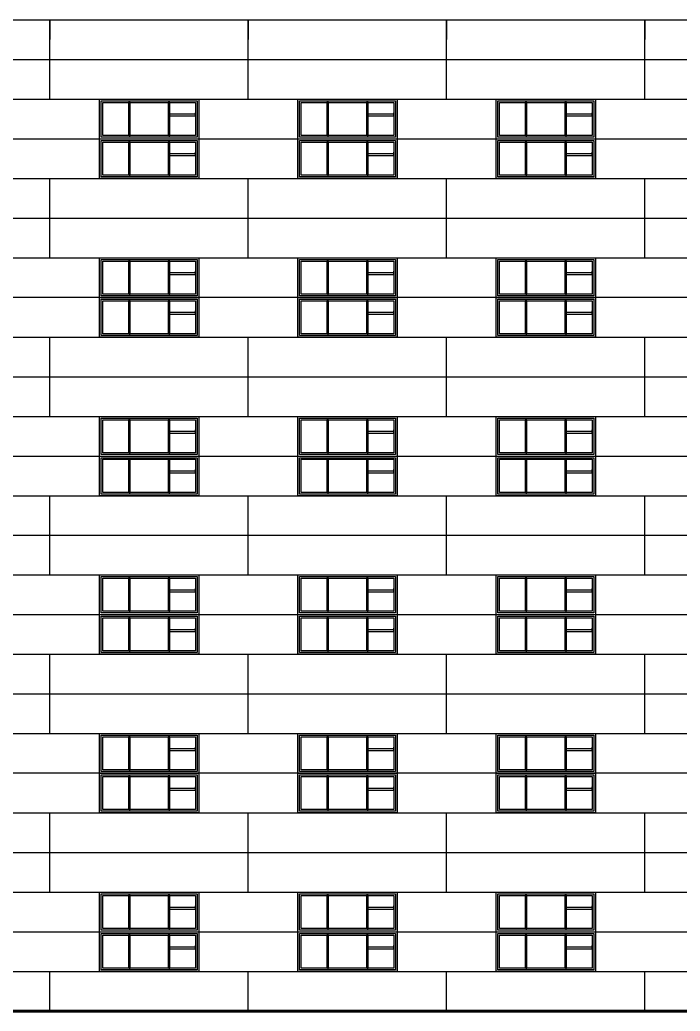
# Model space of a CAD drawing. Header units: millimetres. Extents: x -258526 to -95372, y 16759 to 83244.
# Drawn here: x -127800.6 to -127750.7, y 41460 to 41535 of the extents above; entities that cross this region are included whole.
import ezdxf

# ---------------------------------------------------------------- set-up
doc = ezdxf.new("R2010")
doc.units = ezdxf.units.MM
doc.header["$LTSCALE"] = 0.5
doc.layers.add('ТОНКИЕе', color=7, linetype='Continuous', lineweight=25)

msp = doc.modelspace()

# ---------------------------------------------------------------- linework, layer by layer
at = {"layer": 'ТОНКИЕе', "color": 0}
for points in [[(-127859.5718, 41531.9756), (-127859.5718, 41534.9756), (-127647.0718, 41534.9756)], [(-127798.3218, 41531.9756), (-127798.3218, 41534.9756), (-127798.3218, 41533.4756)], [(-127783.3218, 41531.9756), (-127783.3218, 41534.9756), (-127783.3218, 41533.4756)], [(-127768.3218, 41531.9756), (-127768.3218, 41534.9756), (-127768.3218, 41533.4756)], [(-127753.3218, 41531.9756), (-127753.3218, 41534.9756), (-127753.3218, 41533.4756)], [(-127859.5718, 41519.9756), (-127859.5718, 41531.9756), (-127647.0718, 41531.9756), (-127647.0718, 41519.9756)], [(-127798.3218, 41528.9756), (-127798.3218, 41531.9756)], [(-127783.3218, 41528.9756), (-127783.3218, 41531.9756)], [(-127783.3218, 41528.9756), (-127783.3218, 41531.9756)], [(-127768.3218, 41528.9756), (-127768.3218, 41531.9756)], [(-127768.3218, 41528.9756), (-127768.3218, 41531.9756)], [(-127753.3218, 41528.9756), (-127753.3218, 41531.9756)], [(-127753.3218, 41528.9756), (-127753.3218, 41531.9756)], [(-127859.5718, 41525.9756), (-127859.5718, 41528.9756), (-127647.0718, 41528.9756)], [(-127794.5718, 41522.9756), (-127794.5718, 41525.9756), (-127787.0718, 41525.9756), (-127787.0718, 41522.9756), (-127794.5718, 41522.9756), (-127794.5718, 41525.9756), (-127794.5718, 41528.9756), (-127787.0718, 41528.9756), (-127787.0718, 41525.9756)], [(-127794.4468, 41526.1006), (-127794.4468, 41526.1006), (-127794.4468, 41526.1006), (-127794.4468, 41528.7256), (-127794.4468, 41528.8506), (-127787.3218, 41528.8506), (-127787.1968, 41528.8506), (-127787.1968, 41526.2256), (-127787.1968, 41526.1006), (-127794.4468, 41526.1006)], [(-127794.3218, 41526.2256), (-127794.3218, 41526.2256), (-127794.3218, 41528.7256), (-127794.3218, 41528.7256), (-127787.3218, 41528.7256), (-127787.3218, 41528.7256), (-127787.3218, 41526.2256), (-127787.3218, 41526.2256), (-127794.3218, 41526.2256)], [(-127792.3218, 41526.2256), (-127792.2906, 41526.2256), (-127792.3218, 41526.2256), (-127792.2593, 41526.2256), (-127792.2593, 41528.7256), (-127792.2593, 41528.7256), (-127792.3843, 41528.7256), (-127792.3843, 41526.2256)], [(-127789.3218, 41526.2256), (-127789.2906, 41526.2256), (-127789.3218, 41526.2256), (-127789.2593, 41526.2256), (-127789.2593, 41528.7256), (-127789.2593, 41528.7256), (-127789.3843, 41528.7256), (-127789.3843, 41526.2256)], [(-127779.5718, 41522.9756), (-127779.5718, 41525.9756), (-127772.0718, 41525.9756), (-127772.0718, 41522.9756), (-127779.5718, 41522.9756), (-127779.5718, 41525.9756), (-127779.5718, 41528.9756), (-127772.0718, 41528.9756), (-127772.0718, 41525.9756)], [(-127779.4468, 41526.1006), (-127779.4468, 41526.1006), (-127779.4468, 41526.1006), (-127779.4468, 41528.7256), (-127779.4468, 41528.8506), (-127772.3218, 41528.8506), (-127772.1968, 41528.8506), (-127772.1968, 41526.2256), (-127772.1968, 41526.1006), (-127779.4468, 41526.1006)], [(-127779.3218, 41526.2256), (-127779.3218, 41526.2256), (-127779.3218, 41528.7256), (-127779.3218, 41528.7256), (-127772.3218, 41528.7256), (-127772.3218, 41528.7256), (-127772.3218, 41526.2256), (-127772.3218, 41526.2256), (-127779.3218, 41526.2256)], [(-127777.3218, 41526.2256), (-127777.2906, 41526.2256), (-127777.3218, 41526.2256), (-127777.2593, 41526.2256), (-127777.2593, 41528.7256), (-127777.2593, 41528.7256), (-127777.3843, 41528.7256), (-127777.3843, 41526.2256)], [(-127774.3218, 41526.2256), (-127774.2906, 41526.2256), (-127774.3218, 41526.2256), (-127774.2593, 41526.2256), (-127774.2593, 41528.7256), (-127774.2593, 41528.7256), (-127774.3843, 41528.7256), (-127774.3843, 41526.2256)], [(-127764.5718, 41522.9756), (-127764.5718, 41525.9756), (-127757.0718, 41525.9756), (-127757.0718, 41522.9756), (-127764.5718, 41522.9756), (-127764.5718, 41525.9756), (-127764.5718, 41528.9756), (-127757.0718, 41528.9756), (-127757.0718, 41525.9756)], [(-127764.4468, 41526.1006), (-127764.4468, 41526.1006), (-127764.4468, 41526.1006), (-127764.4468, 41528.7256), (-127764.4468, 41528.8506), (-127757.3218, 41528.8506), (-127757.1968, 41528.8506), (-127757.1968, 41526.2256), (-127757.1968, 41526.1006), (-127764.4468, 41526.1006)], [(-127764.3218, 41526.2256), (-127764.3218, 41526.2256), (-127764.3218, 41528.7256), (-127764.3218, 41528.7256), (-127757.3218, 41528.7256), (-127757.3218, 41528.7256), (-127757.3218, 41526.2256), (-127757.3218, 41526.2256), (-127764.3218, 41526.2256)], [(-127762.3218, 41526.2256), (-127762.2906, 41526.2256), (-127762.3218, 41526.2256), (-127762.2593, 41526.2256), (-127762.2593, 41528.7256), (-127762.2593, 41528.7256), (-127762.3843, 41528.7256), (-127762.3843, 41526.2256)], [(-127759.3218, 41526.2256), (-127759.2906, 41526.2256), (-127759.3218, 41526.2256), (-127759.2593, 41526.2256), (-127759.2593, 41528.7256), (-127759.2593, 41528.7256), (-127759.3843, 41528.7256), (-127759.3843, 41526.2256)], [(-127789.2593, 41527.701), (-127787.3218, 41527.701), (-127787.3218, 41527.701), (-127787.3218, 41527.951), (-127787.3218, 41527.826), (-127789.134, 41527.826), (-127789.2593, 41527.826)], [(-127774.2593, 41527.701), (-127772.3218, 41527.701), (-127772.3218, 41527.701), (-127772.3218, 41527.951), (-127772.3218, 41527.826), (-127774.134, 41527.826), (-127774.2593, 41527.826)], [(-127759.2593, 41527.701), (-127757.3218, 41527.701), (-127757.3218, 41527.701), (-127757.3218, 41527.951), (-127757.3218, 41527.826), (-127759.134, 41527.826), (-127759.2593, 41527.826)], [(-127859.5718, 41522.9756), (-127859.5718, 41525.9756), (-127647.0718, 41525.9756)], [(-127794.4468, 41523.1006), (-127794.4468, 41523.1006), (-127794.4468, 41523.1006), (-127794.4468, 41525.7256), (-127794.4468, 41525.8506), (-127787.3218, 41525.8506), (-127787.1968, 41525.8506), (-127787.1968, 41523.2256), (-127787.1968, 41523.1006), (-127794.4468, 41523.1006)], [(-127794.3218, 41523.2256), (-127794.3218, 41523.2256), (-127794.3218, 41525.7256), (-127794.3218, 41525.7256), (-127787.3218, 41525.7256), (-127787.3218, 41525.7256), (-127787.3218, 41523.2256), (-127787.3218, 41523.2256), (-127794.3218, 41523.2256)], [(-127792.3218, 41523.2256), (-127792.2906, 41523.2256), (-127792.3218, 41523.2256), (-127792.2593, 41523.2256), (-127792.2593, 41525.7256), (-127792.2593, 41525.7256), (-127792.3843, 41525.7256), (-127792.3843, 41523.2256)], [(-127789.3218, 41523.2256), (-127789.2906, 41523.2256), (-127789.3218, 41523.2256), (-127789.2593, 41523.2256), (-127789.2593, 41525.7256), (-127789.2593, 41525.7256), (-127789.3843, 41525.7256), (-127789.3843, 41523.2256)], [(-127779.4468, 41523.1006), (-127779.4468, 41523.1006), (-127779.4468, 41523.1006), (-127779.4468, 41525.7256), (-127779.4468, 41525.8506), (-127772.3218, 41525.8506), (-127772.1968, 41525.8506), (-127772.1968, 41523.2256), (-127772.1968, 41523.1006), (-127779.4468, 41523.1006)], [(-127779.3218, 41523.2256), (-127779.3218, 41523.2256), (-127779.3218, 41525.7256), (-127779.3218, 41525.7256), (-127772.3218, 41525.7256), (-127772.3218, 41525.7256), (-127772.3218, 41523.2256), (-127772.3218, 41523.2256), (-127779.3218, 41523.2256)], [(-127777.3218, 41523.2256), (-127777.2906, 41523.2256), (-127777.3218, 41523.2256), (-127777.2593, 41523.2256), (-127777.2593, 41525.7256), (-127777.2593, 41525.7256), (-127777.3843, 41525.7256), (-127777.3843, 41523.2256)], [(-127774.3218, 41523.2256), (-127774.2906, 41523.2256), (-127774.3218, 41523.2256), (-127774.2593, 41523.2256), (-127774.2593, 41525.7256), (-127774.2593, 41525.7256), (-127774.3843, 41525.7256), (-127774.3843, 41523.2256)], [(-127764.4468, 41523.1006), (-127764.4468, 41523.1006), (-127764.4468, 41523.1006), (-127764.4468, 41525.7256), (-127764.4468, 41525.8506), (-127757.3218, 41525.8506), (-127757.1968, 41525.8506), (-127757.1968, 41523.2256), (-127757.1968, 41523.1006), (-127764.4468, 41523.1006)], [(-127764.3218, 41523.2256), (-127764.3218, 41523.2256), (-127764.3218, 41525.7256), (-127764.3218, 41525.7256), (-127757.3218, 41525.7256), (-127757.3218, 41525.7256), (-127757.3218, 41523.2256), (-127757.3218, 41523.2256), (-127764.3218, 41523.2256)], [(-127762.3218, 41523.2256), (-127762.2906, 41523.2256), (-127762.3218, 41523.2256), (-127762.2593, 41523.2256), (-127762.2593, 41525.7256), (-127762.2593, 41525.7256), (-127762.3843, 41525.7256), (-127762.3843, 41523.2256)], [(-127759.3218, 41523.2256), (-127759.2906, 41523.2256), (-127759.3218, 41523.2256), (-127759.2593, 41523.2256), (-127759.2593, 41525.7256), (-127759.2593, 41525.7256), (-127759.3843, 41525.7256), (-127759.3843, 41523.2256)], [(-127789.2593, 41524.701), (-127787.3218, 41524.701), (-127787.3218, 41524.701), (-127787.3218, 41524.951), (-127787.3218, 41524.826), (-127789.134, 41524.826), (-127789.2593, 41524.826)], [(-127774.2593, 41524.701), (-127772.3218, 41524.701), (-127772.3218, 41524.701), (-127772.3218, 41524.951), (-127772.3218, 41524.826), (-127774.134, 41524.826), (-127774.2593, 41524.826)], [(-127759.2593, 41524.701), (-127757.3218, 41524.701), (-127757.3218, 41524.701), (-127757.3218, 41524.951), (-127757.3218, 41524.826), (-127759.134, 41524.826), (-127759.2593, 41524.826)], [(-127859.5718, 41519.9756), (-127859.5718, 41522.9756), (-127647.0718, 41522.9756)], [(-127798.3218, 41516.9756), (-127798.3218, 41522.9756)], [(-127783.3218, 41516.9756), (-127783.3218, 41522.9756)], [(-127783.3218, 41516.9756), (-127783.3218, 41522.9756)], [(-127768.3218, 41516.9756), (-127768.3218, 41522.9756)], [(-127768.3218, 41516.9756), (-127768.3218, 41522.9756)], [(-127753.3218, 41516.9756), (-127753.3218, 41522.9756)], [(-127753.3218, 41516.9756), (-127753.3218, 41522.9756)], [(-127859.5718, 41507.9756), (-127859.5718, 41519.9756), (-127647.0718, 41519.9756), (-127647.0718, 41507.9756)], [(-127859.5718, 41513.9756), (-127859.5718, 41516.9756), (-127647.0718, 41516.9756)], [(-127794.5718, 41510.9756), (-127794.5718, 41513.9756), (-127787.0718, 41513.9756), (-127787.0718, 41510.9756), (-127794.5718, 41510.9756), (-127794.5718, 41513.9756), (-127794.5718, 41516.9756), (-127787.0718, 41516.9756), (-127787.0718, 41513.9756)], [(-127794.4468, 41514.1006), (-127794.4468, 41514.1006), (-127794.4468, 41514.1006), (-127794.4468, 41516.7256), (-127794.4468, 41516.8506), (-127787.3218, 41516.8506), (-127787.1968, 41516.8506), (-127787.1968, 41514.2256), (-127787.1968, 41514.1006), (-127794.4468, 41514.1006)], [(-127794.3218, 41514.2256), (-127794.3218, 41514.2256), (-127794.3218, 41516.7256), (-127794.3218, 41516.7256), (-127787.3218, 41516.7256), (-127787.3218, 41516.7256), (-127787.3218, 41514.2256), (-127787.3218, 41514.2256), (-127794.3218, 41514.2256)], [(-127792.3218, 41514.2256), (-127792.2906, 41514.2256), (-127792.3218, 41514.2256), (-127792.2593, 41514.2256), (-127792.2593, 41516.7256), (-127792.2593, 41516.7256), (-127792.3843, 41516.7256), (-127792.3843, 41514.2256)], [(-127789.3218, 41514.2256), (-127789.2906, 41514.2256), (-127789.3218, 41514.2256), (-127789.2593, 41514.2256), (-127789.2593, 41516.7256), (-127789.2593, 41516.7256), (-127789.3843, 41516.7256), (-127789.3843, 41514.2256)], [(-127779.5718, 41510.9756), (-127779.5718, 41513.9756), (-127772.0718, 41513.9756), (-127772.0718, 41510.9756), (-127779.5718, 41510.9756), (-127779.5718, 41513.9756), (-127779.5718, 41516.9756), (-127772.0718, 41516.9756), (-127772.0718, 41513.9756)], [(-127779.4468, 41514.1006), (-127779.4468, 41514.1006), (-127779.4468, 41514.1006), (-127779.4468, 41516.7256), (-127779.4468, 41516.8506), (-127772.3218, 41516.8506), (-127772.1968, 41516.8506), (-127772.1968, 41514.2256), (-127772.1968, 41514.1006), (-127779.4468, 41514.1006)], [(-127779.3218, 41514.2256), (-127779.3218, 41514.2256), (-127779.3218, 41516.7256), (-127779.3218, 41516.7256), (-127772.3218, 41516.7256), (-127772.3218, 41516.7256), (-127772.3218, 41514.2256), (-127772.3218, 41514.2256), (-127779.3218, 41514.2256)], [(-127777.3218, 41514.2256), (-127777.2906, 41514.2256), (-127777.3218, 41514.2256), (-127777.2593, 41514.2256), (-127777.2593, 41516.7256), (-127777.2593, 41516.7256), (-127777.3843, 41516.7256), (-127777.3843, 41514.2256)], [(-127774.3218, 41514.2256), (-127774.2906, 41514.2256), (-127774.3218, 41514.2256), (-127774.2593, 41514.2256), (-127774.2593, 41516.7256), (-127774.2593, 41516.7256), (-127774.3843, 41516.7256), (-127774.3843, 41514.2256)], [(-127764.5718, 41510.9756), (-127764.5718, 41513.9756), (-127757.0718, 41513.9756), (-127757.0718, 41510.9756), (-127764.5718, 41510.9756), (-127764.5718, 41513.9756), (-127764.5718, 41516.9756), (-127757.0718, 41516.9756), (-127757.0718, 41513.9756)], [(-127764.4468, 41514.1006), (-127764.4468, 41514.1006), (-127764.4468, 41514.1006), (-127764.4468, 41516.7256), (-127764.4468, 41516.8506), (-127757.3218, 41516.8506), (-127757.1968, 41516.8506), (-127757.1968, 41514.2256), (-127757.1968, 41514.1006), (-127764.4468, 41514.1006)], [(-127764.3218, 41514.2256), (-127764.3218, 41514.2256), (-127764.3218, 41516.7256), (-127764.3218, 41516.7256), (-127757.3218, 41516.7256), (-127757.3218, 41516.7256), (-127757.3218, 41514.2256), (-127757.3218, 41514.2256), (-127764.3218, 41514.2256)], [(-127762.3218, 41514.2256), (-127762.2906, 41514.2256), (-127762.3218, 41514.2256), (-127762.2593, 41514.2256), (-127762.2593, 41516.7256), (-127762.2593, 41516.7256), (-127762.3843, 41516.7256), (-127762.3843, 41514.2256)], [(-127759.3218, 41514.2256), (-127759.2906, 41514.2256), (-127759.3218, 41514.2256), (-127759.2593, 41514.2256), (-127759.2593, 41516.7256), (-127759.2593, 41516.7256), (-127759.3843, 41516.7256), (-127759.3843, 41514.2256)], [(-127789.2593, 41515.701), (-127787.3218, 41515.701), (-127787.3218, 41515.701), (-127787.3218, 41515.951), (-127787.3218, 41515.826), (-127789.134, 41515.826), (-127789.2593, 41515.826)], [(-127774.2593, 41515.701), (-127772.3218, 41515.701), (-127772.3218, 41515.701), (-127772.3218, 41515.951), (-127772.3218, 41515.826), (-127774.134, 41515.826), (-127774.2593, 41515.826)], [(-127759.2593, 41515.701), (-127757.3218, 41515.701), (-127757.3218, 41515.701), (-127757.3218, 41515.951), (-127757.3218, 41515.826), (-127759.134, 41515.826), (-127759.2593, 41515.826)], [(-127647.0718, 41510.9756), (-127647.0718, 41513.9756), (-127839.5718, 41513.9756)], [(-127794.4468, 41511.1006), (-127794.4468, 41511.1006), (-127794.4468, 41511.1006), (-127794.4468, 41513.7256), (-127794.4468, 41513.8506), (-127787.3218, 41513.8506), (-127787.1968, 41513.8506), (-127787.1968, 41511.2256), (-127787.1968, 41511.1006), (-127794.4468, 41511.1006)], [(-127794.3218, 41511.2256), (-127794.3218, 41511.2256), (-127794.3218, 41513.7256), (-127794.3218, 41513.7256), (-127787.3218, 41513.7256), (-127787.3218, 41513.7256), (-127787.3218, 41511.2256), (-127787.3218, 41511.2256), (-127794.3218, 41511.2256)], [(-127792.3218, 41511.2256), (-127792.2906, 41511.2256), (-127792.3218, 41511.2256), (-127792.2593, 41511.2256), (-127792.2593, 41513.7256), (-127792.2593, 41513.7256), (-127792.3843, 41513.7256), (-127792.3843, 41511.2256)], [(-127789.3218, 41511.2256), (-127789.2906, 41511.2256), (-127789.3218, 41511.2256), (-127789.2593, 41511.2256), (-127789.2593, 41513.7256), (-127789.2593, 41513.7256), (-127789.3843, 41513.7256), (-127789.3843, 41511.2256)], [(-127779.4468, 41511.1006), (-127779.4468, 41511.1006), (-127779.4468, 41511.1006), (-127779.4468, 41513.7256), (-127779.4468, 41513.8506), (-127772.3218, 41513.8506), (-127772.1968, 41513.8506), (-127772.1968, 41511.2256), (-127772.1968, 41511.1006), (-127779.4468, 41511.1006)], [(-127779.3218, 41511.2256), (-127779.3218, 41511.2256), (-127779.3218, 41513.7256), (-127779.3218, 41513.7256), (-127772.3218, 41513.7256), (-127772.3218, 41513.7256), (-127772.3218, 41511.2256), (-127772.3218, 41511.2256), (-127779.3218, 41511.2256)], [(-127777.3218, 41511.2256), (-127777.2906, 41511.2256), (-127777.3218, 41511.2256), (-127777.2593, 41511.2256), (-127777.2593, 41513.7256), (-127777.2593, 41513.7256), (-127777.3843, 41513.7256), (-127777.3843, 41511.2256)], [(-127774.3218, 41511.2256), (-127774.2906, 41511.2256), (-127774.3218, 41511.2256), (-127774.2593, 41511.2256), (-127774.2593, 41513.7256), (-127774.2593, 41513.7256), (-127774.3843, 41513.7256), (-127774.3843, 41511.2256)], [(-127764.4468, 41511.1006), (-127764.4468, 41511.1006), (-127764.4468, 41511.1006), (-127764.4468, 41513.7256), (-127764.4468, 41513.8506), (-127757.3218, 41513.8506), (-127757.1968, 41513.8506), (-127757.1968, 41511.2256), (-127757.1968, 41511.1006), (-127764.4468, 41511.1006)], [(-127764.3218, 41511.2256), (-127764.3218, 41511.2256), (-127764.3218, 41513.7256), (-127764.3218, 41513.7256), (-127757.3218, 41513.7256), (-127757.3218, 41513.7256), (-127757.3218, 41511.2256), (-127757.3218, 41511.2256), (-127764.3218, 41511.2256)], [(-127762.3218, 41511.2256), (-127762.2906, 41511.2256), (-127762.3218, 41511.2256), (-127762.2593, 41511.2256), (-127762.2593, 41513.7256), (-127762.2593, 41513.7256), (-127762.3843, 41513.7256), (-127762.3843, 41511.2256)], [(-127759.3218, 41511.2256), (-127759.2906, 41511.2256), (-127759.3218, 41511.2256), (-127759.2593, 41511.2256), (-127759.2593, 41513.7256), (-127759.2593, 41513.7256), (-127759.3843, 41513.7256), (-127759.3843, 41511.2256)], [(-127789.2593, 41512.701), (-127787.3218, 41512.701), (-127787.3218, 41512.701), (-127787.3218, 41512.951), (-127787.3218, 41512.826), (-127789.134, 41512.826), (-127789.2593, 41512.826)], [(-127774.2593, 41512.701), (-127772.3218, 41512.701), (-127772.3218, 41512.701), (-127772.3218, 41512.951), (-127772.3218, 41512.826), (-127774.134, 41512.826), (-127774.2593, 41512.826)], [(-127759.2593, 41512.701), (-127757.3218, 41512.701), (-127757.3218, 41512.701), (-127757.3218, 41512.951), (-127757.3218, 41512.826), (-127759.134, 41512.826), (-127759.2593, 41512.826)], [(-127859.5718, 41507.9756), (-127859.5718, 41510.9756), (-127647.0718, 41510.9756)], [(-127798.3218, 41504.9756), (-127798.3218, 41510.9756)], [(-127783.3218, 41504.9756), (-127783.3218, 41510.9756)], [(-127783.3218, 41504.9756), (-127783.3218, 41510.9756)], [(-127768.3218, 41504.9756), (-127768.3218, 41510.9756)], [(-127768.3218, 41504.9756), (-127768.3218, 41510.9756)], [(-127753.3218, 41504.9756), (-127753.3218, 41510.9756)], [(-127753.3218, 41504.9756), (-127753.3218, 41510.9756)], [(-127859.5718, 41495.9756), (-127859.5718, 41507.9756), (-127647.0718, 41507.9756), (-127647.0718, 41495.9756)], [(-127859.5718, 41501.9756), (-127859.5718, 41504.9756), (-127647.0718, 41504.9756)], [(-127794.5718, 41498.9756), (-127794.5718, 41501.9756), (-127787.0718, 41501.9756), (-127787.0718, 41498.9756), (-127794.5718, 41498.9756), (-127794.5718, 41501.9756), (-127794.5718, 41504.9756), (-127787.0718, 41504.9756), (-127787.0718, 41501.9756)], [(-127794.4468, 41502.1006), (-127794.4468, 41502.1006), (-127794.4468, 41502.1006), (-127794.4468, 41504.7256), (-127794.4468, 41504.8506), (-127787.3218, 41504.8506), (-127787.1968, 41504.8506), (-127787.1968, 41502.2256), (-127787.1968, 41502.1006), (-127794.4468, 41502.1006)], [(-127794.3218, 41502.2256), (-127794.3218, 41502.2256), (-127794.3218, 41504.7256), (-127794.3218, 41504.7256), (-127787.3218, 41504.7256), (-127787.3218, 41504.7256), (-127787.3218, 41502.2256), (-127787.3218, 41502.2256), (-127794.3218, 41502.2256)], [(-127792.3218, 41502.2256), (-127792.2906, 41502.2256), (-127792.3218, 41502.2256), (-127792.2593, 41502.2256), (-127792.2593, 41504.7256), (-127792.2593, 41504.7256), (-127792.3843, 41504.7256), (-127792.3843, 41502.2256)], [(-127789.3218, 41502.2256), (-127789.2906, 41502.2256), (-127789.3218, 41502.2256), (-127789.2593, 41502.2256), (-127789.2593, 41504.7256), (-127789.2593, 41504.7256), (-127789.3843, 41504.7256), (-127789.3843, 41502.2256)], [(-127779.5718, 41498.9756), (-127779.5718, 41501.9756), (-127772.0718, 41501.9756), (-127772.0718, 41498.9756), (-127779.5718, 41498.9756), (-127779.5718, 41501.9756), (-127779.5718, 41504.9756), (-127772.0718, 41504.9756), (-127772.0718, 41501.9756)], [(-127779.4468, 41502.1006), (-127779.4468, 41502.1006), (-127779.4468, 41502.1006), (-127779.4468, 41504.7256), (-127779.4468, 41504.8506), (-127772.3218, 41504.8506), (-127772.1968, 41504.8506), (-127772.1968, 41502.2256), (-127772.1968, 41502.1006), (-127779.4468, 41502.1006)], [(-127779.3218, 41502.2256), (-127779.3218, 41502.2256), (-127779.3218, 41504.7256), (-127779.3218, 41504.7256), (-127772.3218, 41504.7256), (-127772.3218, 41504.7256), (-127772.3218, 41502.2256), (-127772.3218, 41502.2256), (-127779.3218, 41502.2256)], [(-127777.3218, 41502.2256), (-127777.2906, 41502.2256), (-127777.3218, 41502.2256), (-127777.2593, 41502.2256), (-127777.2593, 41504.7256), (-127777.2593, 41504.7256), (-127777.3843, 41504.7256), (-127777.3843, 41502.2256)], [(-127774.3218, 41502.2256), (-127774.2906, 41502.2256), (-127774.3218, 41502.2256), (-127774.2593, 41502.2256), (-127774.2593, 41504.7256), (-127774.2593, 41504.7256), (-127774.3843, 41504.7256), (-127774.3843, 41502.2256)], [(-127764.5718, 41498.9756), (-127764.5718, 41501.9756), (-127757.0718, 41501.9756), (-127757.0718, 41498.9756), (-127764.5718, 41498.9756), (-127764.5718, 41501.9756), (-127764.5718, 41504.9756), (-127757.0718, 41504.9756), (-127757.0718, 41501.9756)], [(-127764.4468, 41502.1006), (-127764.4468, 41502.1006), (-127764.4468, 41502.1006), (-127764.4468, 41504.7256), (-127764.4468, 41504.8506), (-127757.3218, 41504.8506), (-127757.1968, 41504.8506), (-127757.1968, 41502.2256), (-127757.1968, 41502.1006), (-127764.4468, 41502.1006)], [(-127764.3218, 41502.2256), (-127764.3218, 41502.2256), (-127764.3218, 41504.7256), (-127764.3218, 41504.7256), (-127757.3218, 41504.7256), (-127757.3218, 41504.7256), (-127757.3218, 41502.2256), (-127757.3218, 41502.2256), (-127764.3218, 41502.2256)], [(-127762.3218, 41502.2256), (-127762.2906, 41502.2256), (-127762.3218, 41502.2256), (-127762.2593, 41502.2256), (-127762.2593, 41504.7256), (-127762.2593, 41504.7256), (-127762.3843, 41504.7256), (-127762.3843, 41502.2256)], [(-127759.3218, 41502.2256), (-127759.2906, 41502.2256), (-127759.3218, 41502.2256), (-127759.2593, 41502.2256), (-127759.2593, 41504.7256), (-127759.2593, 41504.7256), (-127759.3843, 41504.7256), (-127759.3843, 41502.2256)], [(-127789.2593, 41503.701), (-127787.3218, 41503.701), (-127787.3218, 41503.701), (-127787.3218, 41503.951), (-127787.3218, 41503.826), (-127789.134, 41503.826), (-127789.2593, 41503.826)], [(-127774.2593, 41503.701), (-127772.3218, 41503.701), (-127772.3218, 41503.701), (-127772.3218, 41503.951), (-127772.3218, 41503.826), (-127774.134, 41503.826), (-127774.2593, 41503.826)], [(-127759.2593, 41503.701), (-127757.3218, 41503.701), (-127757.3218, 41503.701), (-127757.3218, 41503.951), (-127757.3218, 41503.826), (-127759.134, 41503.826), (-127759.2593, 41503.826)], [(-127859.5718, 41498.9756), (-127859.5718, 41501.9756), (-127647.0718, 41501.9756)], [(-127794.4468, 41499.1006), (-127794.4468, 41499.1006), (-127794.4468, 41499.1006), (-127794.4468, 41501.7256), (-127794.4468, 41501.8506), (-127787.3218, 41501.8506), (-127787.1968, 41501.8506), (-127787.1968, 41499.2256), (-127787.1968, 41499.1006), (-127794.4468, 41499.1006)], [(-127794.3218, 41499.2256), (-127794.3218, 41499.2256), (-127794.3218, 41501.7256), (-127794.3218, 41501.7256), (-127787.3218, 41501.7256), (-127787.3218, 41501.7256), (-127787.3218, 41499.2256), (-127787.3218, 41499.2256), (-127794.3218, 41499.2256)], [(-127792.3218, 41499.2256), (-127792.2906, 41499.2256), (-127792.3218, 41499.2256), (-127792.2593, 41499.2256), (-127792.2593, 41501.7256), (-127792.2593, 41501.7256), (-127792.3843, 41501.7256), (-127792.3843, 41499.2256)], [(-127789.3218, 41499.2256), (-127789.2906, 41499.2256), (-127789.3218, 41499.2256), (-127789.2593, 41499.2256), (-127789.2593, 41501.7256), (-127789.2593, 41501.7256), (-127789.3843, 41501.7256), (-127789.3843, 41499.2256)], [(-127779.4468, 41499.1006), (-127779.4468, 41499.1006), (-127779.4468, 41499.1006), (-127779.4468, 41501.7256), (-127779.4468, 41501.8506), (-127772.3218, 41501.8506), (-127772.1968, 41501.8506), (-127772.1968, 41499.2256), (-127772.1968, 41499.1006), (-127779.4468, 41499.1006)], [(-127779.3218, 41499.2256), (-127779.3218, 41499.2256), (-127779.3218, 41501.7256), (-127779.3218, 41501.7256), (-127772.3218, 41501.7256), (-127772.3218, 41501.7256), (-127772.3218, 41499.2256), (-127772.3218, 41499.2256), (-127779.3218, 41499.2256)], [(-127777.3218, 41499.2256), (-127777.2906, 41499.2256), (-127777.3218, 41499.2256), (-127777.2593, 41499.2256), (-127777.2593, 41501.7256), (-127777.2593, 41501.7256), (-127777.3843, 41501.7256), (-127777.3843, 41499.2256)], [(-127774.3218, 41499.2256), (-127774.2906, 41499.2256), (-127774.3218, 41499.2256), (-127774.2593, 41499.2256), (-127774.2593, 41501.7256), (-127774.2593, 41501.7256), (-127774.3843, 41501.7256), (-127774.3843, 41499.2256)], [(-127764.4468, 41499.1006), (-127764.4468, 41499.1006), (-127764.4468, 41499.1006), (-127764.4468, 41501.7256), (-127764.4468, 41501.8506), (-127757.3218, 41501.8506), (-127757.1968, 41501.8506), (-127757.1968, 41499.2256), (-127757.1968, 41499.1006), (-127764.4468, 41499.1006)], [(-127764.3218, 41499.2256), (-127764.3218, 41499.2256), (-127764.3218, 41501.7256), (-127764.3218, 41501.7256), (-127757.3218, 41501.7256), (-127757.3218, 41501.7256), (-127757.3218, 41499.2256), (-127757.3218, 41499.2256), (-127764.3218, 41499.2256)], [(-127762.3218, 41499.2256), (-127762.2906, 41499.2256), (-127762.3218, 41499.2256), (-127762.2593, 41499.2256), (-127762.2593, 41501.7256), (-127762.2593, 41501.7256), (-127762.3843, 41501.7256), (-127762.3843, 41499.2256)], [(-127759.3218, 41499.2256), (-127759.2906, 41499.2256), (-127759.3218, 41499.2256), (-127759.2593, 41499.2256), (-127759.2593, 41501.7256), (-127759.2593, 41501.7256), (-127759.3843, 41501.7256), (-127759.3843, 41499.2256)], [(-127789.2593, 41500.701), (-127787.3218, 41500.701), (-127787.3218, 41500.701), (-127787.3218, 41500.951), (-127787.3218, 41500.826), (-127789.134, 41500.826), (-127789.2593, 41500.826)], [(-127774.2593, 41500.701), (-127772.3218, 41500.701), (-127772.3218, 41500.701), (-127772.3218, 41500.951), (-127772.3218, 41500.826), (-127774.134, 41500.826), (-127774.2593, 41500.826)], [(-127759.2593, 41500.701), (-127757.3218, 41500.701), (-127757.3218, 41500.701), (-127757.3218, 41500.951), (-127757.3218, 41500.826), (-127759.134, 41500.826), (-127759.2593, 41500.826)], [(-127859.5718, 41495.9756), (-127859.5718, 41498.9756), (-127647.0718, 41498.9756)], [(-127798.3218, 41492.9756), (-127798.3218, 41498.9756)], [(-127783.3218, 41492.9756), (-127783.3218, 41498.9756)], [(-127783.3218, 41492.9756), (-127783.3218, 41498.9756)], [(-127768.3218, 41492.9756), (-127768.3218, 41498.9756)], [(-127768.3218, 41492.9756), (-127768.3218, 41498.9756)], [(-127753.3218, 41492.9756), (-127753.3218, 41498.9756)], [(-127753.3218, 41492.9756), (-127753.3218, 41498.9756)], [(-127859.5718, 41483.9756), (-127859.5718, 41495.9756), (-127647.0718, 41495.9756), (-127647.0718, 41483.9756)], [(-127859.5718, 41489.9756), (-127859.5718, 41492.9756), (-127647.0718, 41492.9756)], [(-127794.5718, 41486.9756), (-127794.5718, 41489.9756), (-127787.0718, 41489.9756), (-127787.0718, 41486.9756), (-127794.5718, 41486.9756), (-127794.5718, 41489.9756), (-127794.5718, 41492.9756), (-127787.0718, 41492.9756), (-127787.0718, 41489.9756)], [(-127794.4468, 41490.1006), (-127794.4468, 41490.1006), (-127794.4468, 41490.1006), (-127794.4468, 41492.7256), (-127794.4468, 41492.8506), (-127787.3218, 41492.8506), (-127787.1968, 41492.8506), (-127787.1968, 41490.2256), (-127787.1968, 41490.1006), (-127794.4468, 41490.1006)], [(-127794.3218, 41490.2256), (-127794.3218, 41490.2256), (-127794.3218, 41492.7256), (-127794.3218, 41492.7256), (-127787.3218, 41492.7256), (-127787.3218, 41492.7256), (-127787.3218, 41490.2256), (-127787.3218, 41490.2256), (-127794.3218, 41490.2256)], [(-127792.3218, 41490.2256), (-127792.2906, 41490.2256), (-127792.3218, 41490.2256), (-127792.2593, 41490.2256), (-127792.2593, 41492.7256), (-127792.2593, 41492.7256), (-127792.3843, 41492.7256), (-127792.3843, 41490.2256)], [(-127789.3218, 41490.2256), (-127789.2906, 41490.2256), (-127789.3218, 41490.2256), (-127789.2593, 41490.2256), (-127789.2593, 41492.7256), (-127789.2593, 41492.7256), (-127789.3843, 41492.7256), (-127789.3843, 41490.2256)], [(-127779.5718, 41486.9756), (-127779.5718, 41489.9756), (-127772.0718, 41489.9756), (-127772.0718, 41486.9756), (-127779.5718, 41486.9756), (-127779.5718, 41489.9756), (-127779.5718, 41492.9756), (-127772.0718, 41492.9756), (-127772.0718, 41489.9756)], [(-127779.4468, 41490.1006), (-127779.4468, 41490.1006), (-127779.4468, 41490.1006), (-127779.4468, 41492.7256), (-127779.4468, 41492.8506), (-127772.3218, 41492.8506), (-127772.1968, 41492.8506), (-127772.1968, 41490.2256), (-127772.1968, 41490.1006), (-127779.4468, 41490.1006)], [(-127779.3218, 41490.2256), (-127779.3218, 41490.2256), (-127779.3218, 41492.7256), (-127779.3218, 41492.7256), (-127772.3218, 41492.7256), (-127772.3218, 41492.7256), (-127772.3218, 41490.2256), (-127772.3218, 41490.2256), (-127779.3218, 41490.2256)], [(-127777.3218, 41490.2256), (-127777.2906, 41490.2256), (-127777.3218, 41490.2256), (-127777.2593, 41490.2256), (-127777.2593, 41492.7256), (-127777.2593, 41492.7256), (-127777.3843, 41492.7256), (-127777.3843, 41490.2256)], [(-127774.3218, 41490.2256), (-127774.2906, 41490.2256), (-127774.3218, 41490.2256), (-127774.2593, 41490.2256), (-127774.2593, 41492.7256), (-127774.2593, 41492.7256), (-127774.3843, 41492.7256), (-127774.3843, 41490.2256)], [(-127764.5718, 41486.9756), (-127764.5718, 41489.9756), (-127757.0718, 41489.9756), (-127757.0718, 41486.9756), (-127764.5718, 41486.9756), (-127764.5718, 41489.9756), (-127764.5718, 41492.9756), (-127757.0718, 41492.9756), (-127757.0718, 41489.9756)], [(-127764.4468, 41490.1006), (-127764.4468, 41490.1006), (-127764.4468, 41490.1006), (-127764.4468, 41492.7256), (-127764.4468, 41492.8506), (-127757.3218, 41492.8506), (-127757.1968, 41492.8506), (-127757.1968, 41490.2256), (-127757.1968, 41490.1006), (-127764.4468, 41490.1006)], [(-127764.3218, 41490.2256), (-127764.3218, 41490.2256), (-127764.3218, 41492.7256), (-127764.3218, 41492.7256), (-127757.3218, 41492.7256), (-127757.3218, 41492.7256), (-127757.3218, 41490.2256), (-127757.3218, 41490.2256), (-127764.3218, 41490.2256)], [(-127762.3218, 41490.2256), (-127762.2906, 41490.2256), (-127762.3218, 41490.2256), (-127762.2593, 41490.2256), (-127762.2593, 41492.7256), (-127762.2593, 41492.7256), (-127762.3843, 41492.7256), (-127762.3843, 41490.2256)], [(-127759.3218, 41490.2256), (-127759.2906, 41490.2256), (-127759.3218, 41490.2256), (-127759.2593, 41490.2256), (-127759.2593, 41492.7256), (-127759.2593, 41492.7256), (-127759.3843, 41492.7256), (-127759.3843, 41490.2256)], [(-127789.2593, 41491.701), (-127787.3218, 41491.701), (-127787.3218, 41491.701), (-127787.3218, 41491.951), (-127787.3218, 41491.826), (-127789.134, 41491.826), (-127789.2593, 41491.826)], [(-127774.2593, 41491.701), (-127772.3218, 41491.701), (-127772.3218, 41491.701), (-127772.3218, 41491.951), (-127772.3218, 41491.826), (-127774.134, 41491.826), (-127774.2593, 41491.826)], [(-127759.2593, 41491.701), (-127757.3218, 41491.701), (-127757.3218, 41491.701), (-127757.3218, 41491.951), (-127757.3218, 41491.826), (-127759.134, 41491.826), (-127759.2593, 41491.826)], [(-127859.5718, 41486.9756), (-127859.5718, 41489.9756), (-127647.0718, 41489.9756)], [(-127794.4468, 41487.1006), (-127794.4468, 41487.1006), (-127794.4468, 41487.1006), (-127794.4468, 41489.7256), (-127794.4468, 41489.8506), (-127787.3218, 41489.8506), (-127787.1968, 41489.8506), (-127787.1968, 41487.2256), (-127787.1968, 41487.1006), (-127794.4468, 41487.1006)], [(-127794.3218, 41487.2256), (-127794.3218, 41487.2256), (-127794.3218, 41489.7256), (-127794.3218, 41489.7256), (-127787.3218, 41489.7256), (-127787.3218, 41489.7256), (-127787.3218, 41487.2256), (-127787.3218, 41487.2256), (-127794.3218, 41487.2256)], [(-127792.3218, 41487.2256), (-127792.2906, 41487.2256), (-127792.3218, 41487.2256), (-127792.2593, 41487.2256), (-127792.2593, 41489.7256), (-127792.2593, 41489.7256), (-127792.3843, 41489.7256), (-127792.3843, 41487.2256)], [(-127789.3218, 41487.2256), (-127789.2906, 41487.2256), (-127789.3218, 41487.2256), (-127789.2593, 41487.2256), (-127789.2593, 41489.7256), (-127789.2593, 41489.7256), (-127789.3843, 41489.7256), (-127789.3843, 41487.2256)], [(-127779.4468, 41487.1006), (-127779.4468, 41487.1006), (-127779.4468, 41487.1006), (-127779.4468, 41489.7256), (-127779.4468, 41489.8506), (-127772.3218, 41489.8506), (-127772.1968, 41489.8506), (-127772.1968, 41487.2256), (-127772.1968, 41487.1006), (-127779.4468, 41487.1006)], [(-127779.3218, 41487.2256), (-127779.3218, 41487.2256), (-127779.3218, 41489.7256), (-127779.3218, 41489.7256), (-127772.3218, 41489.7256), (-127772.3218, 41489.7256), (-127772.3218, 41487.2256), (-127772.3218, 41487.2256), (-127779.3218, 41487.2256)], [(-127777.3218, 41487.2256), (-127777.2906, 41487.2256), (-127777.3218, 41487.2256), (-127777.2593, 41487.2256), (-127777.2593, 41489.7256), (-127777.2593, 41489.7256), (-127777.3843, 41489.7256), (-127777.3843, 41487.2256)], [(-127774.3218, 41487.2256), (-127774.2906, 41487.2256), (-127774.3218, 41487.2256), (-127774.2593, 41487.2256), (-127774.2593, 41489.7256), (-127774.2593, 41489.7256), (-127774.3843, 41489.7256), (-127774.3843, 41487.2256)], [(-127764.4468, 41487.1006), (-127764.4468, 41487.1006), (-127764.4468, 41487.1006), (-127764.4468, 41489.7256), (-127764.4468, 41489.8506), (-127757.3218, 41489.8506), (-127757.1968, 41489.8506), (-127757.1968, 41487.2256), (-127757.1968, 41487.1006), (-127764.4468, 41487.1006)], [(-127764.3218, 41487.2256), (-127764.3218, 41487.2256), (-127764.3218, 41489.7256), (-127764.3218, 41489.7256), (-127757.3218, 41489.7256), (-127757.3218, 41489.7256), (-127757.3218, 41487.2256), (-127757.3218, 41487.2256), (-127764.3218, 41487.2256)], [(-127762.3218, 41487.2256), (-127762.2906, 41487.2256), (-127762.3218, 41487.2256), (-127762.2593, 41487.2256), (-127762.2593, 41489.7256), (-127762.2593, 41489.7256), (-127762.3843, 41489.7256), (-127762.3843, 41487.2256)], [(-127759.3218, 41487.2256), (-127759.2906, 41487.2256), (-127759.3218, 41487.2256), (-127759.2593, 41487.2256), (-127759.2593, 41489.7256), (-127759.2593, 41489.7256), (-127759.3843, 41489.7256), (-127759.3843, 41487.2256)], [(-127789.2593, 41488.701), (-127787.3218, 41488.701), (-127787.3218, 41488.701), (-127787.3218, 41488.951), (-127787.3218, 41488.826), (-127789.134, 41488.826), (-127789.2593, 41488.826)], [(-127774.2593, 41488.701), (-127772.3218, 41488.701), (-127772.3218, 41488.701), (-127772.3218, 41488.951), (-127772.3218, 41488.826), (-127774.134, 41488.826), (-127774.2593, 41488.826)], [(-127759.2593, 41488.701), (-127757.3218, 41488.701), (-127757.3218, 41488.701), (-127757.3218, 41488.951), (-127757.3218, 41488.826), (-127759.134, 41488.826), (-127759.2593, 41488.826)], [(-127859.5718, 41483.9756), (-127859.5718, 41486.9756), (-127647.0718, 41486.9756)], [(-127798.3218, 41480.9756), (-127798.3218, 41486.9756)], [(-127783.3218, 41480.9756), (-127783.3218, 41486.9756)], [(-127783.3218, 41480.9756), (-127783.3218, 41486.9756)], [(-127768.3218, 41480.9756), (-127768.3218, 41486.9756)], [(-127768.3218, 41480.9756), (-127768.3218, 41486.9756)], [(-127753.3218, 41480.9756), (-127753.3218, 41486.9756)], [(-127753.3218, 41480.9756), (-127753.3218, 41486.9756)], [(-127859.5718, 41471.9756), (-127859.5718, 41483.9756), (-127647.0718, 41483.9756), (-127647.0718, 41471.9756)], [(-127859.5718, 41477.9756), (-127859.5718, 41480.9756), (-127647.0718, 41480.9756)], [(-127794.5718, 41474.9756), (-127794.5718, 41477.9756), (-127787.0718, 41477.9756), (-127787.0718, 41474.9756), (-127794.5718, 41474.9756), (-127794.5718, 41477.9756), (-127794.5718, 41480.9756), (-127787.0718, 41480.9756), (-127787.0718, 41477.9756)], [(-127794.4468, 41478.1006), (-127794.4468, 41478.1006), (-127794.4468, 41478.1006), (-127794.4468, 41480.7256), (-127794.4468, 41480.8506), (-127787.3218, 41480.8506), (-127787.1968, 41480.8506), (-127787.1968, 41478.2256), (-127787.1968, 41478.1006), (-127794.4468, 41478.1006)], [(-127794.3218, 41478.2256), (-127794.3218, 41478.2256), (-127794.3218, 41480.7256), (-127794.3218, 41480.7256), (-127787.3218, 41480.7256), (-127787.3218, 41480.7256), (-127787.3218, 41478.2256), (-127787.3218, 41478.2256), (-127794.3218, 41478.2256)], [(-127792.3218, 41478.2256), (-127792.2906, 41478.2256), (-127792.3218, 41478.2256), (-127792.2593, 41478.2256), (-127792.2593, 41480.7256), (-127792.2593, 41480.7256), (-127792.3843, 41480.7256), (-127792.3843, 41478.2256)], [(-127789.3218, 41478.2256), (-127789.2906, 41478.2256), (-127789.3218, 41478.2256), (-127789.2593, 41478.2256), (-127789.2593, 41480.7256), (-127789.2593, 41480.7256), (-127789.3843, 41480.7256), (-127789.3843, 41478.2256)], [(-127779.5718, 41474.9756), (-127779.5718, 41477.9756), (-127772.0718, 41477.9756), (-127772.0718, 41474.9756), (-127779.5718, 41474.9756), (-127779.5718, 41477.9756), (-127779.5718, 41480.9756), (-127772.0718, 41480.9756), (-127772.0718, 41477.9756)], [(-127779.4468, 41478.1006), (-127779.4468, 41478.1006), (-127779.4468, 41478.1006), (-127779.4468, 41480.7256), (-127779.4468, 41480.8506), (-127772.3218, 41480.8506), (-127772.1968, 41480.8506), (-127772.1968, 41478.2256), (-127772.1968, 41478.1006), (-127779.4468, 41478.1006)], [(-127779.3218, 41478.2256), (-127779.3218, 41478.2256), (-127779.3218, 41480.7256), (-127779.3218, 41480.7256), (-127772.3218, 41480.7256), (-127772.3218, 41480.7256), (-127772.3218, 41478.2256), (-127772.3218, 41478.2256), (-127779.3218, 41478.2256)], [(-127777.3218, 41478.2256), (-127777.2906, 41478.2256), (-127777.3218, 41478.2256), (-127777.2593, 41478.2256), (-127777.2593, 41480.7256), (-127777.2593, 41480.7256), (-127777.3843, 41480.7256), (-127777.3843, 41478.2256)], [(-127774.3218, 41478.2256), (-127774.2906, 41478.2256), (-127774.3218, 41478.2256), (-127774.2593, 41478.2256), (-127774.2593, 41480.7256), (-127774.2593, 41480.7256), (-127774.3843, 41480.7256), (-127774.3843, 41478.2256)], [(-127764.5718, 41474.9756), (-127764.5718, 41477.9756), (-127757.0718, 41477.9756), (-127757.0718, 41474.9756), (-127764.5718, 41474.9756), (-127764.5718, 41477.9756), (-127764.5718, 41480.9756), (-127757.0718, 41480.9756), (-127757.0718, 41477.9756)], [(-127764.4468, 41478.1006), (-127764.4468, 41478.1006), (-127764.4468, 41478.1006), (-127764.4468, 41480.7256), (-127764.4468, 41480.8506), (-127757.3218, 41480.8506), (-127757.1968, 41480.8506), (-127757.1968, 41478.2256), (-127757.1968, 41478.1006), (-127764.4468, 41478.1006)], [(-127764.3218, 41478.2256), (-127764.3218, 41478.2256), (-127764.3218, 41480.7256), (-127764.3218, 41480.7256), (-127757.3218, 41480.7256), (-127757.3218, 41480.7256), (-127757.3218, 41478.2256), (-127757.3218, 41478.2256), (-127764.3218, 41478.2256)], [(-127762.3218, 41478.2256), (-127762.2906, 41478.2256), (-127762.3218, 41478.2256), (-127762.2593, 41478.2256), (-127762.2593, 41480.7256), (-127762.2593, 41480.7256), (-127762.3843, 41480.7256), (-127762.3843, 41478.2256)], [(-127759.3218, 41478.2256), (-127759.2906, 41478.2256), (-127759.3218, 41478.2256), (-127759.2593, 41478.2256), (-127759.2593, 41480.7256), (-127759.2593, 41480.7256), (-127759.3843, 41480.7256), (-127759.3843, 41478.2256)], [(-127789.2593, 41479.701), (-127787.3218, 41479.701), (-127787.3218, 41479.701), (-127787.3218, 41479.951), (-127787.3218, 41479.826), (-127789.134, 41479.826), (-127789.2593, 41479.826)], [(-127774.2593, 41479.701), (-127772.3218, 41479.701), (-127772.3218, 41479.701), (-127772.3218, 41479.951), (-127772.3218, 41479.826), (-127774.134, 41479.826), (-127774.2593, 41479.826)], [(-127759.2593, 41479.701), (-127757.3218, 41479.701), (-127757.3218, 41479.701), (-127757.3218, 41479.951), (-127757.3218, 41479.826), (-127759.134, 41479.826), (-127759.2593, 41479.826)], [(-127647.0718, 41474.9756), (-127647.0718, 41477.9756), (-127854.5718, 41477.9756)], [(-127794.4468, 41475.1006), (-127794.4468, 41475.1006), (-127794.4468, 41475.1006), (-127794.4468, 41477.7256), (-127794.4468, 41477.8506), (-127787.3218, 41477.8506), (-127787.1968, 41477.8506), (-127787.1968, 41475.2256), (-127787.1968, 41475.1006), (-127794.4468, 41475.1006)], [(-127794.3218, 41475.2256), (-127794.3218, 41475.2256), (-127794.3218, 41477.7256), (-127794.3218, 41477.7256), (-127787.3218, 41477.7256), (-127787.3218, 41477.7256), (-127787.3218, 41475.2256), (-127787.3218, 41475.2256), (-127794.3218, 41475.2256)], [(-127792.3218, 41475.2256), (-127792.2906, 41475.2256), (-127792.3218, 41475.2256), (-127792.2593, 41475.2256), (-127792.2593, 41477.7256), (-127792.2593, 41477.7256), (-127792.3843, 41477.7256), (-127792.3843, 41475.2256)], [(-127789.3218, 41475.2256), (-127789.2906, 41475.2256), (-127789.3218, 41475.2256), (-127789.2593, 41475.2256), (-127789.2593, 41477.7256), (-127789.2593, 41477.7256), (-127789.3843, 41477.7256), (-127789.3843, 41475.2256)], [(-127779.4468, 41475.1006), (-127779.4468, 41475.1006), (-127779.4468, 41475.1006), (-127779.4468, 41477.7256), (-127779.4468, 41477.8506), (-127772.3218, 41477.8506), (-127772.1968, 41477.8506), (-127772.1968, 41475.2256), (-127772.1968, 41475.1006), (-127779.4468, 41475.1006)], [(-127779.3218, 41475.2256), (-127779.3218, 41475.2256), (-127779.3218, 41477.7256), (-127779.3218, 41477.7256), (-127772.3218, 41477.7256), (-127772.3218, 41477.7256), (-127772.3218, 41475.2256), (-127772.3218, 41475.2256), (-127779.3218, 41475.2256)], [(-127777.3218, 41475.2256), (-127777.2906, 41475.2256), (-127777.3218, 41475.2256), (-127777.2593, 41475.2256), (-127777.2593, 41477.7256), (-127777.2593, 41477.7256), (-127777.3843, 41477.7256), (-127777.3843, 41475.2256)], [(-127774.3218, 41475.2256), (-127774.2906, 41475.2256), (-127774.3218, 41475.2256), (-127774.2593, 41475.2256), (-127774.2593, 41477.7256), (-127774.2593, 41477.7256), (-127774.3843, 41477.7256), (-127774.3843, 41475.2256)], [(-127764.4468, 41475.1006), (-127764.4468, 41475.1006), (-127764.4468, 41475.1006), (-127764.4468, 41477.7256), (-127764.4468, 41477.8506), (-127757.3218, 41477.8506), (-127757.1968, 41477.8506), (-127757.1968, 41475.2256), (-127757.1968, 41475.1006), (-127764.4468, 41475.1006)], [(-127764.3218, 41475.2256), (-127764.3218, 41475.2256), (-127764.3218, 41477.7256), (-127764.3218, 41477.7256), (-127757.3218, 41477.7256), (-127757.3218, 41477.7256), (-127757.3218, 41475.2256), (-127757.3218, 41475.2256), (-127764.3218, 41475.2256)], [(-127762.3218, 41475.2256), (-127762.2906, 41475.2256), (-127762.3218, 41475.2256), (-127762.2593, 41475.2256), (-127762.2593, 41477.7256), (-127762.2593, 41477.7256), (-127762.3843, 41477.7256), (-127762.3843, 41475.2256)], [(-127759.3218, 41475.2256), (-127759.2906, 41475.2256), (-127759.3218, 41475.2256), (-127759.2593, 41475.2256), (-127759.2593, 41477.7256), (-127759.2593, 41477.7256), (-127759.3843, 41477.7256), (-127759.3843, 41475.2256)], [(-127789.2593, 41476.701), (-127787.3218, 41476.701), (-127787.3218, 41476.701), (-127787.3218, 41476.951), (-127787.3218, 41476.826), (-127789.134, 41476.826), (-127789.2593, 41476.826)], [(-127774.2593, 41476.701), (-127772.3218, 41476.701), (-127772.3218, 41476.701), (-127772.3218, 41476.951), (-127772.3218, 41476.826), (-127774.134, 41476.826), (-127774.2593, 41476.826)], [(-127759.2593, 41476.701), (-127757.3218, 41476.701), (-127757.3218, 41476.701), (-127757.3218, 41476.951), (-127757.3218, 41476.826), (-127759.134, 41476.826), (-127759.2593, 41476.826)], [(-127859.5718, 41471.9756), (-127859.5718, 41474.9756), (-127647.0718, 41474.9756)], [(-127798.3218, 41468.9756), (-127798.3218, 41474.9756)], [(-127783.3218, 41468.9756), (-127783.3218, 41474.9756)], [(-127783.3218, 41468.9756), (-127783.3218, 41474.9756)], [(-127768.3218, 41468.9756), (-127768.3218, 41474.9756)], [(-127768.3218, 41468.9756), (-127768.3218, 41474.9756)], [(-127753.3218, 41468.9756), (-127753.3218, 41474.9756)], [(-127753.3218, 41468.9756), (-127753.3218, 41474.9756)], [(-127859.5718, 41459.9756), (-127859.5718, 41471.9756), (-127647.0718, 41471.9756), (-127647.0718, 41459.9756)], [(-127859.5718, 41465.9756), (-127859.5718, 41468.9756), (-127647.0718, 41468.9756)], [(-127794.5718, 41462.9756), (-127794.5718, 41465.9756), (-127787.0718, 41465.9756), (-127787.0718, 41462.9756), (-127794.5718, 41462.9756), (-127794.5718, 41465.9756), (-127794.5718, 41468.9756), (-127787.0718, 41468.9756), (-127787.0718, 41465.9756)], [(-127794.4468, 41466.1006), (-127794.4468, 41466.1006), (-127794.4468, 41466.1006), (-127794.4468, 41468.7256), (-127794.4468, 41468.8506), (-127787.3218, 41468.8506), (-127787.1968, 41468.8506), (-127787.1968, 41466.2256), (-127787.1968, 41466.1006), (-127794.4468, 41466.1006)], [(-127794.3218, 41466.2256), (-127794.3218, 41466.2256), (-127794.3218, 41468.7256), (-127794.3218, 41468.7256), (-127787.3218, 41468.7256), (-127787.3218, 41468.7256), (-127787.3218, 41466.2256), (-127787.3218, 41466.2256), (-127794.3218, 41466.2256)], [(-127792.3218, 41466.2256), (-127792.2906, 41466.2256), (-127792.3218, 41466.2256), (-127792.2593, 41466.2256), (-127792.2593, 41468.7256), (-127792.2593, 41468.7256), (-127792.3843, 41468.7256), (-127792.3843, 41466.2256)], [(-127789.3218, 41466.2256), (-127789.2906, 41466.2256), (-127789.3218, 41466.2256), (-127789.2593, 41466.2256), (-127789.2593, 41468.7256), (-127789.2593, 41468.7256), (-127789.3843, 41468.7256), (-127789.3843, 41466.2256)], [(-127779.5718, 41462.9756), (-127779.5718, 41465.9756), (-127772.0718, 41465.9756), (-127772.0718, 41462.9756), (-127779.5718, 41462.9756), (-127779.5718, 41465.9756), (-127779.5718, 41468.9756), (-127772.0718, 41468.9756), (-127772.0718, 41465.9756)], [(-127779.4468, 41466.1006), (-127779.4468, 41466.1006), (-127779.4468, 41466.1006), (-127779.4468, 41468.7256), (-127779.4468, 41468.8506), (-127772.3218, 41468.8506), (-127772.1968, 41468.8506), (-127772.1968, 41466.2256), (-127772.1968, 41466.1006), (-127779.4468, 41466.1006)], [(-127779.3218, 41466.2256), (-127779.3218, 41466.2256), (-127779.3218, 41468.7256), (-127779.3218, 41468.7256), (-127772.3218, 41468.7256), (-127772.3218, 41468.7256), (-127772.3218, 41466.2256), (-127772.3218, 41466.2256), (-127779.3218, 41466.2256)], [(-127777.3218, 41466.2256), (-127777.2906, 41466.2256), (-127777.3218, 41466.2256), (-127777.2593, 41466.2256), (-127777.2593, 41468.7256), (-127777.2593, 41468.7256), (-127777.3843, 41468.7256), (-127777.3843, 41466.2256)], [(-127774.3218, 41466.2256), (-127774.2906, 41466.2256), (-127774.3218, 41466.2256), (-127774.2593, 41466.2256), (-127774.2593, 41468.7256), (-127774.2593, 41468.7256), (-127774.3843, 41468.7256), (-127774.3843, 41466.2256)], [(-127764.5718, 41462.9756), (-127764.5718, 41465.9756), (-127757.0718, 41465.9756), (-127757.0718, 41462.9756), (-127764.5718, 41462.9756), (-127764.5718, 41465.9756), (-127764.5718, 41468.9756), (-127757.0718, 41468.9756), (-127757.0718, 41465.9756)], [(-127764.4468, 41466.1006), (-127764.4468, 41466.1006), (-127764.4468, 41466.1006), (-127764.4468, 41468.7256), (-127764.4468, 41468.8506), (-127757.3218, 41468.8506), (-127757.1968, 41468.8506), (-127757.1968, 41466.2256), (-127757.1968, 41466.1006), (-127764.4468, 41466.1006)], [(-127764.3218, 41466.2256), (-127764.3218, 41466.2256), (-127764.3218, 41468.7256), (-127764.3218, 41468.7256), (-127757.3218, 41468.7256), (-127757.3218, 41468.7256), (-127757.3218, 41466.2256), (-127757.3218, 41466.2256), (-127764.3218, 41466.2256)], [(-127762.3218, 41466.2256), (-127762.2906, 41466.2256), (-127762.3218, 41466.2256), (-127762.2593, 41466.2256), (-127762.2593, 41468.7256), (-127762.2593, 41468.7256), (-127762.3843, 41468.7256), (-127762.3843, 41466.2256)], [(-127759.3218, 41466.2256), (-127759.2906, 41466.2256), (-127759.3218, 41466.2256), (-127759.2593, 41466.2256), (-127759.2593, 41468.7256), (-127759.2593, 41468.7256), (-127759.3843, 41468.7256), (-127759.3843, 41466.2256)], [(-127789.2593, 41467.701), (-127787.3218, 41467.701), (-127787.3218, 41467.701), (-127787.3218, 41467.951), (-127787.3218, 41467.826), (-127789.134, 41467.826), (-127789.2593, 41467.826)], [(-127774.2593, 41467.701), (-127772.3218, 41467.701), (-127772.3218, 41467.701), (-127772.3218, 41467.951), (-127772.3218, 41467.826), (-127774.134, 41467.826), (-127774.2593, 41467.826)], [(-127759.2593, 41467.701), (-127757.3218, 41467.701), (-127757.3218, 41467.701), (-127757.3218, 41467.951), (-127757.3218, 41467.826), (-127759.134, 41467.826), (-127759.2593, 41467.826)], [(-127859.5718, 41462.9756), (-127859.5718, 41465.9756), (-127854.5718, 41465.9756), (-127647.0718, 41465.9756)], [(-127794.4468, 41463.1006), (-127794.4468, 41463.1006), (-127794.4468, 41463.1006), (-127794.4468, 41465.7256), (-127794.4468, 41465.8506), (-127787.3218, 41465.8506), (-127787.1968, 41465.8506), (-127787.1968, 41463.2256), (-127787.1968, 41463.1006), (-127794.4468, 41463.1006)], [(-127794.3218, 41463.2256), (-127794.3218, 41463.2256), (-127794.3218, 41465.7256), (-127794.3218, 41465.7256), (-127787.3218, 41465.7256), (-127787.3218, 41465.7256), (-127787.3218, 41463.2256), (-127787.3218, 41463.2256), (-127794.3218, 41463.2256)], [(-127792.3218, 41463.2256), (-127792.2906, 41463.2256), (-127792.3218, 41463.2256), (-127792.2593, 41463.2256), (-127792.2593, 41465.7256), (-127792.2593, 41465.7256), (-127792.3843, 41465.7256), (-127792.3843, 41463.2256)], [(-127789.3218, 41463.2256), (-127789.2906, 41463.2256), (-127789.3218, 41463.2256), (-127789.2593, 41463.2256), (-127789.2593, 41465.7256), (-127789.2593, 41465.7256), (-127789.3843, 41465.7256), (-127789.3843, 41463.2256)], [(-127779.4468, 41463.1006), (-127779.4468, 41463.1006), (-127779.4468, 41463.1006), (-127779.4468, 41465.7256), (-127779.4468, 41465.8506), (-127772.3218, 41465.8506), (-127772.1968, 41465.8506), (-127772.1968, 41463.2256), (-127772.1968, 41463.1006), (-127779.4468, 41463.1006)], [(-127779.3218, 41463.2256), (-127779.3218, 41463.2256), (-127779.3218, 41465.7256), (-127779.3218, 41465.7256), (-127772.3218, 41465.7256), (-127772.3218, 41465.7256), (-127772.3218, 41463.2256), (-127772.3218, 41463.2256), (-127779.3218, 41463.2256)], [(-127777.3218, 41463.2256), (-127777.2906, 41463.2256), (-127777.3218, 41463.2256), (-127777.2593, 41463.2256), (-127777.2593, 41465.7256), (-127777.2593, 41465.7256), (-127777.3843, 41465.7256), (-127777.3843, 41463.2256)], [(-127774.3218, 41463.2256), (-127774.2906, 41463.2256), (-127774.3218, 41463.2256), (-127774.2593, 41463.2256), (-127774.2593, 41465.7256), (-127774.2593, 41465.7256), (-127774.3843, 41465.7256), (-127774.3843, 41463.2256)], [(-127764.4468, 41463.1006), (-127764.4468, 41463.1006), (-127764.4468, 41463.1006), (-127764.4468, 41465.7256), (-127764.4468, 41465.8506), (-127757.3218, 41465.8506), (-127757.1968, 41465.8506), (-127757.1968, 41463.2256), (-127757.1968, 41463.1006), (-127764.4468, 41463.1006)], [(-127764.3218, 41463.2256), (-127764.3218, 41463.2256), (-127764.3218, 41465.7256), (-127764.3218, 41465.7256), (-127757.3218, 41465.7256), (-127757.3218, 41465.7256), (-127757.3218, 41463.2256), (-127757.3218, 41463.2256), (-127764.3218, 41463.2256)], [(-127762.3218, 41463.2256), (-127762.2906, 41463.2256), (-127762.3218, 41463.2256), (-127762.2593, 41463.2256), (-127762.2593, 41465.7256), (-127762.2593, 41465.7256), (-127762.3843, 41465.7256), (-127762.3843, 41463.2256)], [(-127759.3218, 41463.2256), (-127759.2906, 41463.2256), (-127759.3218, 41463.2256), (-127759.2593, 41463.2256), (-127759.2593, 41465.7256), (-127759.2593, 41465.7256), (-127759.3843, 41465.7256), (-127759.3843, 41463.2256)], [(-127789.2593, 41464.701), (-127787.3218, 41464.701), (-127787.3218, 41464.701), (-127787.3218, 41464.951), (-127787.3218, 41464.826), (-127789.134, 41464.826), (-127789.2593, 41464.826)], [(-127774.2593, 41464.701), (-127772.3218, 41464.701), (-127772.3218, 41464.701), (-127772.3218, 41464.951), (-127772.3218, 41464.826), (-127774.134, 41464.826), (-127774.2593, 41464.826)], [(-127759.2593, 41464.701), (-127757.3218, 41464.701), (-127757.3218, 41464.701), (-127757.3218, 41464.951), (-127757.3218, 41464.826), (-127759.134, 41464.826), (-127759.2593, 41464.826)], [(-127859.5718, 41459.9756), (-127859.5718, 41462.9756), (-127647.0718, 41462.9756)], [(-127813.3218, 41459.9756), (-127798.3218, 41459.9756), (-127798.3218, 41462.9756)], [(-127798.3218, 41459.9756), (-127783.3218, 41459.9756), (-127783.3218, 41462.9756)], [(-127798.3218, 41459.9756), (-127783.3218, 41459.9756), (-127783.3218, 41462.9756)], [(-127783.3218, 41459.9756), (-127768.3218, 41459.9756), (-127768.3218, 41462.9756)], [(-127783.3218, 41459.9756), (-127768.3218, 41459.9756), (-127768.3218, 41462.9756)], [(-127768.3218, 41459.9756), (-127753.3218, 41459.9756), (-127753.3218, 41462.9756)], [(-127768.3218, 41459.9756), (-127753.3218, 41459.9756), (-127753.3218, 41462.9756)], [(-127753.3218, 41459.9756), (-127738.3218, 41459.9756), (-127738.3218, 41462.9756)], [(-127753.3218, 41459.9756), (-127738.3218, 41459.9756), (-127738.3218, 41462.9756)], [(-127859.5718, 41459.9756), (-127647.0718, 41459.9756)]]:
    msp.add_lwpolyline(points, dxfattribs=at)
at = {"layer": 'ТОНКИЕе', "color": 0, "lineweight": 60}
msp.add_lwpolyline([(-127859.5718, 41459.9756), (-127864.6561, 41459.9756), (-127642.766, 41459.9756)], dxfattribs=at)

doc.saveas('drawing.dxf')
